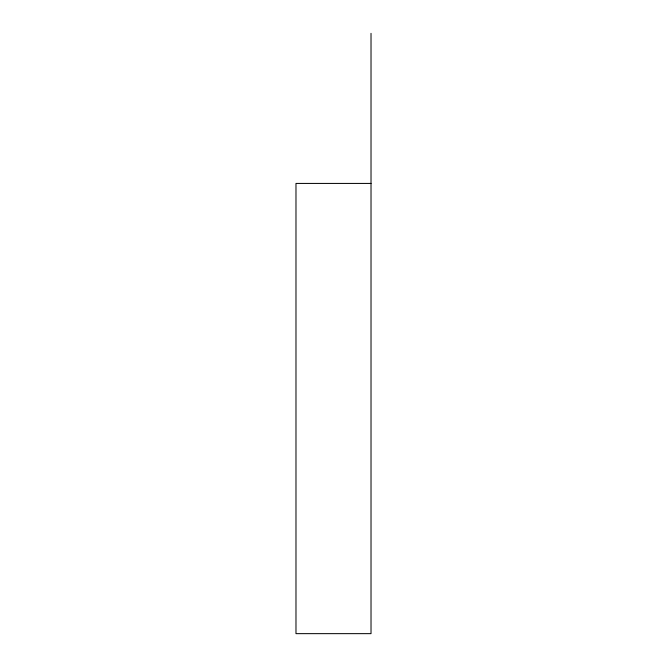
<?xml version="1.0" encoding="UTF-8"?>
<svg xmlns="http://www.w3.org/2000/svg" width="667" height="667" viewBox="0 0 667 667"><rect width="100%" height="100%" fill="white"/><g stroke="black" fill="none" stroke-linecap="round" stroke-linejoin="round"><path stroke-width="1" d="M371.019 183.425L295.981 183.425L295.981 633.65L371.019 633.65L371.019 33.35"/></g></svg>
